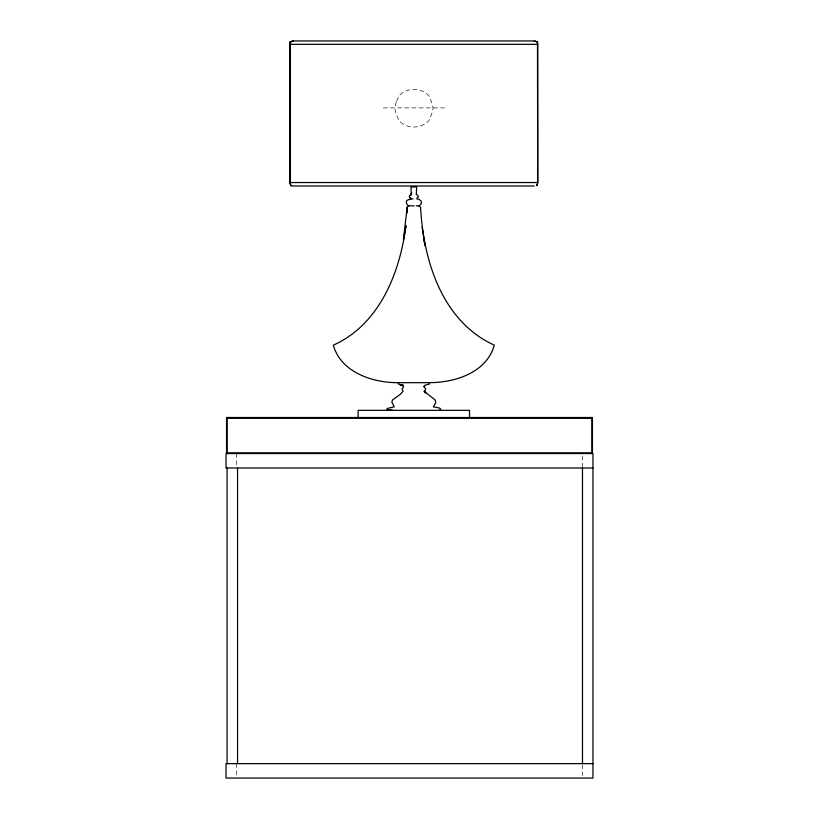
<?xml version="1.0" encoding="UTF-8"?>
<svg xmlns="http://www.w3.org/2000/svg" width="819" height="819" viewBox="0 0 819 819"><rect width="100%" height="100%" fill="white"/><g stroke="black" fill="none" stroke-linecap="round" stroke-linejoin="round"><path stroke-width="0.61" stroke-dasharray="4.09 3.07" d="M383.272 107.893L444.369 107.893M582.483 455.968L582.483 466.789M582.483 764.833L582.483 775.644M236.517 453.562L236.517 466.789M236.517 763.625L236.517 775.644M396.294 101.996L394.748 108.21L396.294 114.414L398.996 120.618C406.736 129.167 421.14 129.167 428.88 120.618L431.582 114.414L433.138 108.21L431.582 101.996L428.88 95.792C421.14 87.244 406.736 87.244 398.996 95.792L396.294 101.996"/><path stroke-width="1.23" d="M289.946 182.545L289.946 44.339L290.161 41.984L293.243 40.95L290.161 41.984L289.916 44.339L289.916 182.545L537.725 182.545L537.725 44.339L537.479 41.984L536.517 41.482M537.694 182.545L537.479 41.984L534.428 40.95L293.212 40.95M406.951 213.104L406.982 207.279L407.739 206.49L408.855 205.835L414.199 205.835M407.033 212.623L407.125 207.576L403.46 239.271L405.989 225.716C399.815 272.84 379.555 324.498 333.313 345.157C340.909 372.45 372.921 382.944 398.484 382.668M537.673 183.19L536.732 185.729L537.643 183.19M227.078 417.506L226.556 418.233L226.556 452.846L227.078 453.562L227.078 417.506L591.922 417.506L592.444 418.233L592.444 452.846L591.922 453.562L591.922 417.506M416.287 205.835L418.704 205.835L420.485 204.811L421.355 203.214L421.181 200.983L418.898 199.263L416.871 198.956L417.147 197.655L418.263 197.266L418.13 195.7L416.308 194.451L416.656 186.947L410.964 186.947L411.251 194.543L410.432 195.055L411.711 192.977L411.23 194.615L409.408 195.925L409.357 197.246L410.698 197.666L410.769 198.956L413.114 198.904M409.162 199.191L410.769 198.956L406.91 200.379L406.265 202.508L407.289 204.852L408.855 205.835M429.473 383.968L424.631 385.421L424.037 387.07L424.17 386.179L425.675 389.148L424.539 391.185L425.675 392.956L424.017 391.185L435.176 399.979L435.718 402.917L433.343 406.828L439.762 408.118L440.817 409.326L439.772 409.991M290.161 41.984L293.243 40.95M428.91 382.668C454.791 382.749 486.558 372.768 494.328 345.157C442.045 321.457 423.239 260.227 420.597 207.146L418.704 205.835M534.397 40.95L537.479 41.984M534.397 185.995L293.212 185.995L290.909 185.729L289.967 183.19L290.95 185.729M289.946 44.339L537.725 44.339M398.351 382.678L429.371 382.678M227.078 418.233L591.922 418.233M227.078 452.846L591.922 452.846M592.966 467.987L226.034 467.987L226.034 453.562L592.966 453.562L592.966 778.05L226.034 778.05L226.034 763.625L592.966 763.625M392.281 410.002L387.192 409.991L386.824 409.326L387.336 408.456L394.297 406.828L391.871 402.283L392.455 399.989L400.112 394.482L403.102 391.185L401.965 389.148L403.48 387.059L403.265 385.401L399.897 384.582L403.419 385.964L402.518 385.217M403.265 385.401L398.167 383.865M422.194 227.017L424.918 245.362L424.16 240.254M582.483 467.987L582.483 763.625M469.512 417.506L469.512 410.339L358.128 410.339L358.128 417.506M237.561 467.987L237.561 763.625M227.078 467.987L227.078 763.625"/></g></svg>
